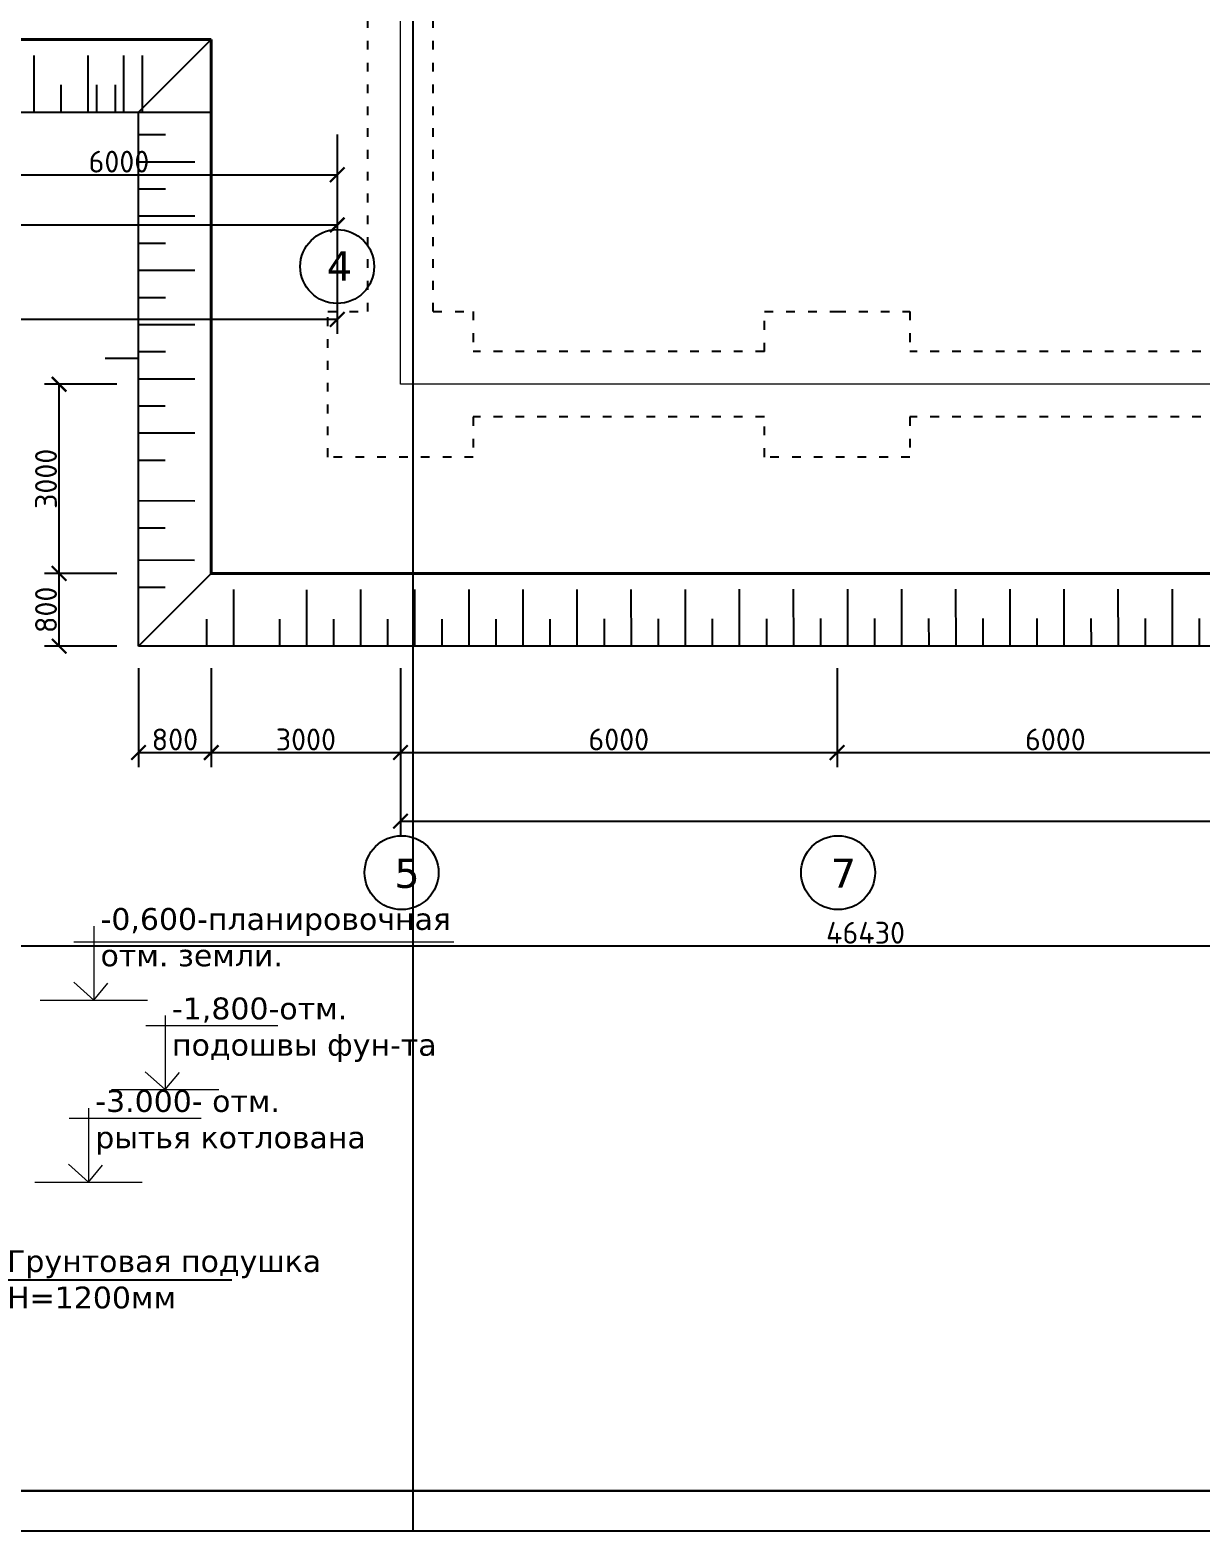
# Model space of a CAD drawing. Header units: millimetres. Extents: x 572274 to 2241483, y -888675 to -304135.
# Drawn here: x 809607 to 825698, y -667842 to -647212 of the extents above; entities that cross this region are included whole.
import ezdxf

# ---------------------------------------------------------------- set-up
doc = ezdxf.new("R2010")
doc.units = ezdxf.units.MM
doc.linetypes.add('ACAD_ISO03W100', pattern=[30, 12, -18])
doc.linetypes.add('ACAD_ISO04W100', pattern=[30, 24, -3, 0, -3])
doc.layers.add('RAMKA', color=19, linetype='Continuous')
doc.layers.add('ок', color=140, linetype='Continuous')
doc.layers.add('Осевая', color=1, linetype='ACAD_ISO04W100', lineweight=9)
doc.styles.get("Standard").update_dxf_attribs({"font": 'isocpeur.ttf'})
doc.dimstyles.new('ISO-25$0', dxfattribs={"dimtxt": 300, "dimasz": 200, "dimexe": 100, "dimexo": 300, "dimgap": 50, "dimtad": 1, "dimdec": 0, "dimtxsty": 'Standard', "dimblk": 'OBLIQUE', "dimcen": 250, "dimdle": 150, "dimadec": 0, "dimazin": 0, "dimtfac": 1, "dimtdec": 0, "dimtmove": 0, "dimatfit": 3, "dimldrblk": 'OBLIQUE', "dimfxl": 1.25, "dimarcsym": 0})

# ---------------------------------------------------------------- blocks, each defined once
blk = doc.blocks.new('_ArchTick')
at = {"color": 0, "linetype": 'ByBlock', "const_width": 0.15}
blk.add_lwpolyline([(-0.5, -0.5), (0.5, 0.5)], dxfattribs=at)
blk = doc.blocks.new('*D1646')
at = {"layer": 'Defpoints', "color": 0, "lineweight": 25, "transparency": 16777216}
for p in [(811098, -655681), (812098, -655681), (812098, -657143)]:
    blk.add_point(p, dxfattribs=at)
at = {"layer": 'RAMKA', "color": 5, "lineweight": -2, "transparency": 16777216}
for p, q in [((811098, -655981), (811098, -657343)), ((812098, -655981), (812098, -657343)), ((811098, -657143), (812098, -657143))]:
    blk.add_line(p, q, dxfattribs=at)
at = {"layer": 'RAMKA', "color": 5, "lineweight": -2, "transparency": 16777216, "xscale": 200, "yscale": 200, "zscale": 200, "rotation": 180}
blk.add_blockref('_ArchTick', (811098, -657143), dxfattribs=at)
at = {"layer": 'RAMKA', "color": 5, "lineweight": -2, "transparency": 16777216, "xscale": 200, "yscale": 200, "zscale": 200}
blk.add_blockref('_ArchTick', (812098, -657143), dxfattribs=at)
at = {"layer": 'RAMKA', "color": 5, "transparency": 16777216, "insert": (811598, -656963), "char_height": 300, "attachment_point": 5}
blk.add_mtext('800', dxfattribs=at)
blk = doc.blocks.new('*D1569')
at = {"layer": 'Defpoints', "color": 0, "lineweight": 25, "transparency": 16777216}
for p in [(812098, -655681), (814698, -655681), (814698, -657143)]:
    blk.add_point(p, dxfattribs=at)
at = {"layer": 'RAMKA', "color": 5, "lineweight": -2, "transparency": 16777216}
for p, q in [((812098, -655981), (812098, -657343)), ((814698, -655981), (814698, -657343)), ((812098, -657143), (814698, -657143))]:
    blk.add_line(p, q, dxfattribs=at)
at = {"layer": 'RAMKA', "color": 5, "lineweight": -2, "transparency": 16777216, "xscale": 200, "yscale": 200, "zscale": 200, "rotation": 180}
blk.add_blockref('_ArchTick', (812098, -657143), dxfattribs=at)
at = {"layer": 'RAMKA', "color": 5, "lineweight": -2, "transparency": 16777216, "xscale": 200, "yscale": 200, "zscale": 200}
blk.add_blockref('_ArchTick', (814698, -657143), dxfattribs=at)
at = {"layer": 'RAMKA', "color": 5, "transparency": 16777216, "insert": (813398, -656963), "char_height": 300, "attachment_point": 5}
blk.add_mtext('3000', dxfattribs=at)
blk = doc.blocks.new('*D1575')
at = {"layer": 'Defpoints', "color": 0, "lineweight": 25, "transparency": 16777216}
for p in [(814698, -655681), (820698, -655681), (820698, -657143)]:
    blk.add_point(p, dxfattribs=at)
at = {"layer": 'RAMKA', "color": 5, "lineweight": -2, "transparency": 16777216}
for p, q in [((814698, -655981), (814698, -657343)), ((820698, -655981), (820698, -657343)), ((814698, -657143), (820698, -657143))]:
    blk.add_line(p, q, dxfattribs=at)
at = {"layer": 'RAMKA', "color": 5, "lineweight": -2, "transparency": 16777216, "xscale": 200, "yscale": 200, "zscale": 200, "rotation": 180}
blk.add_blockref('_ArchTick', (814698, -657143), dxfattribs=at)
at = {"layer": 'RAMKA', "color": 5, "lineweight": -2, "transparency": 16777216, "xscale": 200, "yscale": 200, "zscale": 200}
blk.add_blockref('_ArchTick', (820698, -657143), dxfattribs=at)
at = {"layer": 'RAMKA', "color": 5, "transparency": 16777216, "insert": (817698, -656963), "char_height": 300, "attachment_point": 5}
blk.add_mtext('6000', dxfattribs=at)
blk = doc.blocks.new('*D1576')
at = {"layer": 'Defpoints', "color": 0, "lineweight": 25, "transparency": 16777216}
for p in [(820698, -655681), (826698, -655681), (826698, -657143)]:
    blk.add_point(p, dxfattribs=at)
at = {"layer": 'RAMKA', "color": 5, "lineweight": -2, "transparency": 16777216}
for p, q in [((820698, -655981), (820698, -657343)), ((826698, -655981), (826698, -657343)), ((820698, -657143), (826698, -657143))]:
    blk.add_line(p, q, dxfattribs=at)
at = {"layer": 'RAMKA', "color": 5, "lineweight": -2, "transparency": 16777216, "xscale": 200, "yscale": 200, "zscale": 200, "rotation": 180}
blk.add_blockref('_ArchTick', (820698, -657143), dxfattribs=at)
at = {"layer": 'RAMKA', "color": 5, "lineweight": -2, "transparency": 16777216, "xscale": 200, "yscale": 200, "zscale": 200}
blk.add_blockref('_ArchTick', (826698, -657143), dxfattribs=at)
at = {"layer": 'RAMKA', "color": 5, "transparency": 16777216, "insert": (823698, -656963), "char_height": 300, "attachment_point": 5}
blk.add_mtext('6000', dxfattribs=at)
blk = doc.blocks.new('*D1650')
at = {"layer": 'Defpoints', "color": 0, "lineweight": 25, "transparency": 16777216}
for p in [(810007, -654681), (811098, -654681), (811098, -655681)]:
    blk.add_point(p, dxfattribs=at)
at = {"layer": 'RAMKA', "color": 5, "lineweight": -2, "transparency": 16777216}
for p, q in [((810798, -654681), (809807, -654681)), ((810007, -655681), (810007, -654681)), ((810798, -655681), (809807, -655681))]:
    blk.add_line(p, q, dxfattribs=at)
at = {"layer": 'RAMKA', "color": 5, "lineweight": -2, "transparency": 16777216, "xscale": 200, "yscale": 200, "zscale": 200}
for p, rotation in [((810007, -654681), 90), ((810007, -655681), 270)]:
    blk.add_blockref('_ArchTick', p, dxfattribs=dict(at, rotation=rotation))
at = {"layer": 'RAMKA', "color": 5, "transparency": 16777216, "insert": (809827, -655181), "char_height": 300, "attachment_point": 5, "rotation": 90}
blk.add_mtext('800', dxfattribs=at)
blk = doc.blocks.new('*D1584')
at = {"layer": 'Defpoints', "color": 0, "lineweight": 25, "transparency": 16777216}
for p in [(810007, -652081), (811098, -652081), (811098, -654681)]:
    blk.add_point(p, dxfattribs=at)
at = {"layer": 'RAMKA', "color": 5, "lineweight": -2, "transparency": 16777216}
for p, q in [((810798, -652081), (809807, -652081)), ((810007, -654681), (810007, -652081)), ((810798, -654681), (809807, -654681))]:
    blk.add_line(p, q, dxfattribs=at)
at = {"layer": 'RAMKA', "color": 5, "lineweight": -2, "transparency": 16777216, "xscale": 200, "yscale": 200, "zscale": 200}
for p, rotation in [((810007, -652081), 90), ((810007, -654681), 270)]:
    blk.add_blockref('_ArchTick', p, dxfattribs=dict(at, rotation=rotation))
at = {"layer": 'RAMKA', "color": 5, "transparency": 16777216, "insert": (809827, -653381), "char_height": 300, "attachment_point": 5, "rotation": 90}
blk.add_mtext('3000', dxfattribs=at)
blk = doc.blocks.new('*D1586')
at = {"layer": 'Defpoints', "color": 0, "lineweight": 25, "transparency": 16777216}
for p in [(813829, -648349), (807829, -648638), (813829, -649201)]:
    blk.add_point(p, dxfattribs=at)
at = {"layer": 'RAMKA', "color": 5, "lineweight": -2, "transparency": 16777216}
for p, q in [((813829, -648649), (813829, -649401)), ((807829, -648938), (807829, -649401)), ((807829, -649201), (813829, -649201))]:
    blk.add_line(p, q, dxfattribs=at)
at = {"layer": 'RAMKA', "color": 5, "lineweight": -2, "transparency": 16777216, "xscale": 200, "yscale": 200, "zscale": 200, "rotation": 180}
blk.add_blockref('_ArchTick', (807829, -649201), dxfattribs=at)
at = {"layer": 'RAMKA', "color": 5, "lineweight": -2, "transparency": 16777216, "xscale": 200, "yscale": 200, "zscale": 200}
blk.add_blockref('_ArchTick', (813829, -649201), dxfattribs=at)
at = {"layer": 'RAMKA', "color": 5, "transparency": 16777216, "insert": (810829, -649021), "char_height": 300, "attachment_point": 5}
blk.add_mtext('6000', dxfattribs=at)
blk = doc.blocks.new('*D1601')
at = {"layer": 'Defpoints', "color": 0, "lineweight": 25, "transparency": 16777216}
for p in [(814698, -655681), (838698, -655681), (838698, -658086)]:
    blk.add_point(p, dxfattribs=at)
at = {"layer": 'RAMKA', "color": 5, "lineweight": -2, "transparency": 16777216}
for p, q in [((814698, -655981), (814698, -658286)), ((838698, -655981), (838698, -658286)), ((814698, -658086), (838698, -658086))]:
    blk.add_line(p, q, dxfattribs=at)
at = {"layer": 'RAMKA', "color": 5, "lineweight": -2, "transparency": 16777216, "xscale": 200, "yscale": 200, "zscale": 200, "rotation": 180}
blk.add_blockref('_ArchTick', (814698, -658086), dxfattribs=at)
at = {"layer": 'RAMKA', "color": 5, "lineweight": -2, "transparency": 16777216, "xscale": 200, "yscale": 200, "zscale": 200}
blk.add_blockref('_ArchTick', (838698, -658086), dxfattribs=at)
at = {"layer": 'RAMKA', "color": 5, "transparency": 16777216, "insert": (826698, -657906), "char_height": 300, "attachment_point": 5}
blk.add_mtext('24000', dxfattribs=at)
blk = doc.blocks.new('*D1603')
at = {"layer": 'Defpoints', "color": 0, "lineweight": 25, "transparency": 16777216}
for p in [(799879, -649755), (813829, -649755), (799879, -651189)]:
    blk.add_point(p, dxfattribs=at)
at = {"layer": 'RAMKA', "color": 5, "lineweight": -2, "transparency": 16777216}
for p, q in [((799879, -650055), (799879, -651389)), ((813829, -650055), (813829, -651389)), ((813829, -651189), (799879, -651189))]:
    blk.add_line(p, q, dxfattribs=at)
at = {"layer": 'RAMKA', "color": 5, "lineweight": -2, "transparency": 16777216, "xscale": 200, "yscale": 200, "zscale": 200, "rotation": 180}
blk.add_blockref('_ArchTick', (799879, -651189), dxfattribs=at)
at = {"layer": 'RAMKA', "color": 5, "lineweight": -2, "transparency": 16777216, "xscale": 200, "yscale": 200, "zscale": 200}
blk.add_blockref('_ArchTick', (813829, -651189), dxfattribs=at)
at = {"layer": 'RAMKA', "color": 5, "transparency": 16777216, "insert": (806854, -651009), "char_height": 300, "attachment_point": 5}
blk.add_mtext('13950', dxfattribs=at)
blk = doc.blocks.new('*D1604')
at = {"layer": 'Defpoints', "color": 0, "lineweight": 25, "transparency": 16777216}
for p in [(799879, -648343), (842298, -655681), (842298, -659800)]:
    blk.add_point(p, dxfattribs=at)
at = {"layer": 'RAMKA', "color": 5, "lineweight": -2, "transparency": 16777216}
for p, q in [((799879, -648643), (799879, -660000)), ((842298, -655981), (842298, -660000)), ((799879, -659800), (842298, -659800))]:
    blk.add_line(p, q, dxfattribs=at)
at = {"layer": 'RAMKA', "color": 5, "lineweight": -2, "transparency": 16777216, "xscale": 200, "yscale": 200, "zscale": 200, "rotation": 180}
blk.add_blockref('_ArchTick', (799879, -659800), dxfattribs=at)
at = {"layer": 'RAMKA', "color": 5, "lineweight": -2, "transparency": 16777216, "xscale": 200, "yscale": 200, "zscale": 200}
blk.add_blockref('_ArchTick', (842298, -659800), dxfattribs=at)
at = {"layer": 'RAMKA', "color": 5, "transparency": 16777216, "insert": (821089, -659620), "char_height": 300, "attachment_point": 5}
blk.add_mtext('46430', dxfattribs=at)
blk = doc.blocks.new('*D1607')
at = {"layer": 'Defpoints', "color": 0, "lineweight": 25, "transparency": 16777216}
for p in [(813829, -649001), (801829, -649201), (813829, -649891)]:
    blk.add_point(p, dxfattribs=at)
at = {"layer": 'RAMKA', "color": 5, "lineweight": -2, "transparency": 16777216}
for p, q in [((813829, -649301), (813829, -650091)), ((801829, -649501), (801829, -650091)), ((801829, -649891), (813829, -649891))]:
    blk.add_line(p, q, dxfattribs=at)
at = {"layer": 'RAMKA', "color": 5, "lineweight": -2, "transparency": 16777216, "xscale": 200, "yscale": 200, "zscale": 200, "rotation": 180}
blk.add_blockref('_ArchTick', (801829, -649891), dxfattribs=at)
at = {"layer": 'RAMKA', "color": 5, "lineweight": -2, "transparency": 16777216, "xscale": 200, "yscale": 200, "zscale": 200}
blk.add_blockref('_ArchTick', (813829, -649891), dxfattribs=at)
at = {"layer": 'RAMKA', "color": 5, "transparency": 16777216, "insert": (807829, -649711), "char_height": 300, "attachment_point": 5}
blk.add_mtext('12000', dxfattribs=at)

msp = doc.modelspace()

# ---------------------------------------------------------------- linework, layer by layer
at = {"color": 0, "linetype": 'ACAD_ISO03W100', "ltscale": 10}
for p, q in [((814248.453, -651080.73), (814248.453, -639080.73)), ((815148.453, -651080.73), (815148.453, -647080.73)), ((813698.453, -653080.73), (813698.453, -651080.73)), ((813698.453, -651080.73), (814248.453, -651080.73)), ((815148.453, -651080.73), (815698.453, -651080.73)), ((815698.453, -651080.73), (815698.453, -651630.73)), ((819698.453, -651630.73), (819698.453, -651080.73)), ((819698.453, -651080.73), (820698.453, -651080.73)), ((820698.453, -651080.73), (821698.453, -651080.73)), ((821698.453, -651080.73), (821698.453, -651630.73)), ((819698.453, -651630.73), (815698.453, -651630.73)), ((825698.453, -651630.73), (821698.453, -651630.73)), ((819698.453, -652530.73), (815698.453, -652530.73)), ((815698.453, -652530.73), (815698.453, -653080.73)), ((819698.453, -653080.73), (819698.453, -652530.73)), ((825698.453, -652530.73), (821698.453, -652530.73)), ((821698.453, -652530.73), (821698.453, -653080.73)), ((815698.453, -653080.73), (813698.453, -653080.73)), ((821698.453, -653080.73), (819698.453, -653080.73))]:
    msp.add_line(p, q, dxfattribs=at)
at = {"color": 0, "linetype": 'ByBlock', "lineweight": 40, "ltscale": 100}
for p, q in [((800878.601, -647342.794), (812098.453, -647342.794)), ((812098.453, -654680.73), (812098.453, -647342.794)), ((841298.453, -654680.73), (812098.453, -654680.73))]:
    msp.add_line(p, q, dxfattribs=at)
at = {"lineweight": 25}
for p, q in [((812098.453, -647342.794), (811098.453, -648342.794)), ((811098.453, -651725.801), (810638.365, -651725.801)), ((812098.453, -654680.73), (811098.453, -655680.73))]:
    msp.add_line(p, q, dxfattribs=at)
at = {"ltscale": 5}
for p, q in [((809664.628, -648337.479), (809663.919, -647561.036)), ((810408.164, -648336.933), (810407.455, -647560.489)), ((810895.237, -648336.386), (810894.528, -647559.943)), ((811151.701, -648336.933), (811150.992, -647560.489)), ((810034.252, -648337.272), (810034.592, -647965.086)), ((810524.194, -648336.725), (810523.854, -647964.54)), ((810780.658, -648337.272), (810780.318, -647965.086)), ((811098.453, -648648.859), (811470.638, -648649.199)), ((811096.75, -649021.35), (811873.326, -649022.06)), ((811097.09, -649394.582), (811469.276, -649394.922)), ((811096.75, -649767.075), (811873.326, -649767.785)), ((811097.09, -650140.307), (811469.276, -650140.647)), ((811095.387, -650512.798), (811871.964, -650513.508)), ((811095.728, -650886.03), (811467.913, -650886.37)), ((811095.387, -651258.523), (811871.964, -651259.233)), ((811095.728, -651631.755), (811467.913, -651632.095)), ((811094.024, -652004.247), (811870.601, -652004.956)), ((811094.365, -652377.478), (811466.55, -652377.819)), ((811094.024, -652749.971), (811870.601, -652750.681)), ((811094.365, -653123.203), (811466.55, -653123.543)), ((811094.024, -653680.73), (811870.601, -653681.44)), ((811094.365, -654053.962), (811466.55, -654054.302)), ((811092.662, -654495.695), (811869.238, -654496.404)), ((811093.002, -654868.927), (811465.187, -654869.267)), ((812409.945, -655680.391), (812409.236, -654903.948)), ((813409.946, -655680.937), (813409.236, -654904.494)), ((814153.482, -655680.391), (814152.773, -654903.948)), ((814897.018, -655679.845), (814896.309, -654903.402)), ((815640.555, -655679.845), (815639.846, -654903.402)), ((816384.091, -655679.299), (816383.382, -654902.856)), ((817127.628, -655679.299), (817126.919, -654902.856)), ((817871.164, -655678.752), (817870.455, -654902.309)), ((818614.699, -655676.315), (818613.989, -654899.872)), ((819358.235, -655675.769), (819357.526, -654899.325)), ((820101.771, -655674.956), (820101.062, -654898.513)), ((820845.307, -655674.41), (820844.598, -654897.967)), ((821588.844, -655674.41), (821588.135, -654897.967)), ((822332.38, -655673.864), (822331.671, -654897.42)), ((823075.917, -655673.864), (823075.208, -654897.42)), ((823819.453, -655673.317), (823818.744, -654896.874)), ((824562.99, -655673.317), (824562.281, -654896.874)), ((825306.526, -655672.771), (825305.817, -654896.328)), ((812036.033, -655680.73), (812036.373, -655308.545)), ((813038.902, -655681.276), (813038.562, -655309.091)), ((813782.439, -655680.73), (813782.099, -655308.545)), ((813782.439, -655680.73), (813782.099, -655308.545)), ((814525.975, -655680.184), (814525.635, -655307.999)), ((815269.512, -655680.184), (815269.172, -655307.999)), ((816013.048, -655679.638), (816012.708, -655307.453)), ((816756.585, -655679.638), (816756.245, -655307.453)), ((817500.121, -655679.092), (817499.781, -655306.906)), ((818243.656, -655676.654), (818243.315, -655304.469)), ((818987.192, -655676.108), (818986.852, -655303.922)), ((819730.728, -655675.295), (819730.388, -655303.11)), ((820474.264, -655674.749), (820473.924, -655302.564)), ((821217.801, -655674.749), (821217.461, -655302.564)), ((821961.337, -655674.203), (821960.997, -655302.017)), ((822704.874, -655674.203), (822704.534, -655302.017)), ((823448.41, -655673.656), (823448.07, -655301.471)), ((824191.947, -655673.656), (824191.607, -655301.471)), ((824935.483, -655673.11), (824935.143, -655300.925)), ((825679.018, -655670.672), (825678.678, -655298.487))]:
    msp.add_line(p, q, dxfattribs=at)
at = {"color": 0, "linetype": 'ByBlock', "ltscale": 100}
for p, q in [((799878.601, -648342.794), (812098.453, -648342.794)), ((811098.453, -655680.73), (811098.453, -648342.794)), ((842298.453, -655680.73), (811098.453, -655680.73))]:
    msp.add_line(p, q, dxfattribs=at)
at = {"lineweight": 0, "ltscale": 2}
for p, q in [((810483.789, -659529.643), (810483.789, -660545.705)), ((810209.354, -660299.953), (810483.789, -660545.705)), ((810483.789, -660545.705), (810677.684, -660311.732)), ((809745.917, -660545.705), (811221.662, -660545.705)), ((811465.705, -660759.444), (811465.705, -661775.507)), ((811198.877, -660894.329), (813013.609, -660894.329)), ((811191.27, -661529.754), (811465.705, -661775.507)), ((811465.705, -661775.507), (811659.6, -661541.534)), ((810727.833, -661775.507), (812203.577, -661775.507)), ((810411.472, -662031.59), (810411.472, -663047.653)), ((810144.643, -662166.475), (811959.375, -662166.475)), ((810137.037, -662801.9), (810411.472, -663047.653)), ((810411.472, -663047.653), (810605.367, -662813.679)), ((809673.599, -663047.653), (811149.344, -663047.653))]:
    msp.add_line(p, q, dxfattribs=at)
at = {"ltscale": 50}
msp.add_line((809187.222, -664391.624), (812381.913, -664391.624), dxfattribs=at)
at = {"lineweight": 30}
msp.add_lwpolyline([(788415.662, -603602.499), (860515.656, -603602.499), (860515.656, -667292.499), (788415.662, -667292.499)], close=True, dxfattribs=at)
at = {"layer": 'Defpoints', "color": 1}
for points in [[(832965.662, -635172.499), (786765.662, -635172.499), (786765.662, -667842.499), (832965.662, -667842.499)], [(861065.656, -635172.499), (814865.656, -635172.499), (814865.656, -667842.499), (861065.656, -667842.499)]]:
    msp.add_lwpolyline(points, close=True, dxfattribs=at)
at = {"layer": 'RAMKA'}
for centre in [(813828.601, -650462.561), (814713.293, -658793.561), (820711.641, -658793.561)]:
    msp.add_circle(centre, 507.897, dxfattribs=at)
at = {"layer": 'ок', "color": 0, "linetype": 'ByBlock', "lineweight": 13}
msp.add_line((810208.32, -659743.022), (815431.498, -659743.022), dxfattribs=at)
at = {"layer": 'Осевая', "color": 1, "linetype": 'ByBlock', "ltscale": 50}
for p, q in [((814698.453, -652080.73), (814698.453, -640080.73)), ((838698.453, -652080.73), (814698.453, -652080.73))]:
    msp.add_line(p, q, dxfattribs=at)

# ---------------------------------------------------------------- texts
at = {"ltscale": 50, "char_height": 400, "width": 402.59419, "attachment_point": 1}
for s, insert in [('{\\fVerdana|b0|i0|c204|p34;4}', (813685.665, -650254.645)), ('{\\fVerdana|b0|i0|c204|p34;5}', (814613.026, -658601.88)), ('{\\fVerdana|b0|i0|c204|p34;7}', (820611.374, -658601.88))]:
    msp.add_mtext(s, dxfattribs=dict(at, insert=insert))
at = {"lineweight": 0, "ltscale": 2, "char_height": 300, "attachment_point": 1}
for s, insert, width in [('{\\fVerdana|b0|i0|c204|p34;-0,600-планировочная отм. земли.}', (810576.41, -659280.221), 3821.00073), ('{\\fVerdana|b0|i0|c204|p34;-1,800-отм. подошвы фун-та}', (811558.325, -660510.023), 3821.00073), ('{\\fVerdana|b0|i0|c204|p34;-3.000- отм. рытья котлована}', (810504.092, -661782.168), 3821.00073), ('{\\fVerdana|b0|i0|c204|p34;Грунтовая подушка Н=1200мм}', (809292.657, -663982.86), 5177.76783)]:
    msp.add_mtext(s, dxfattribs=dict(at, insert=insert, width=width))

# ---------------------------------------------------------------- dimensions: what is measured, and where the dimension line sits
at = {"layer": 'RAMKA'}
for base, p1, p2, text, picture, middle in [((842298.453, -659800.154), (799878.601, -648342.794), (842298.453, -655680.73), '46430', '*D1604', (821088.527, -659620.154)), ((812098.453, -657143.189), (811098.453, -655680.73), (812098.453, -655680.73), '800', '*D1646', (811598.453, -656963.189)), ((814698.453, -657143.189), (812098.453, -655680.73), (814698.453, -655680.73), '3000', '*D1569', (813398.453, -656963.189))]:
    dim = msp.add_linear_dim(base=base, p1=p1, p2=p2, text=text, dimstyle='ISO-25$0', override={"dimexe": 200, "dimgap": 30, "dimdec": 2, "dimblk": 'ArchTick', "dimcen": 200, "dimdle": 0, "dimclrd": 5, "dimclre": 5, "dimclrt": 5, "dimtdec": 2, "dimldrblk": 'ArchTick'}, dxfattribs=at)
    dim.commit()
    dim.dimension.update_dxf_attribs({"geometry": picture, "text_midpoint": middle})
for base, p1, p2, picture, middle in [((813828.601, -649200.528), (807828.601, -648638.364), (813828.601, -648348.729), '*D1586', (810828.601, -649020.528)), ((813828.601, -649891.361), (801828.601, -649200.528), (813828.601, -649000.528), '*D1607', (807828.601, -649711.361)), ((799878.601, -651188.67), (813828.601, -649754.665), (799878.601, -649754.665), '*D1603', (806853.601, -651008.67)), ((820698.453, -657143.189), (814698.453, -655680.73), (820698.453, -655680.73), '*D1575', (817698.453, -656963.189)), ((838698.453, -658085.881), (814698.453, -655680.73), (838698.453, -655680.73), '*D1601', (826698.453, -657905.881)), ((826698.453, -657143.189), (820698.453, -655680.73), (826698.453, -655680.73), '*D1576', (823698.453, -656963.189))]:
    dim = msp.add_linear_dim(base=base, p1=p1, p2=p2, dimstyle='ISO-25$0', override={"dimexe": 200, "dimgap": 30, "dimdec": 2, "dimblk": 'ArchTick', "dimcen": 200, "dimdle": 0, "dimclrd": 5, "dimclre": 5, "dimclrt": 5, "dimtdec": 2, "dimldrblk": 'ArchTick'}, dxfattribs=at)
    dim.commit()
    dim.dimension.update_dxf_attribs({"geometry": picture, "text_midpoint": middle})
for base, p1, p2, text, picture, middle in [((810006.717, -652080.73), (811098.453, -654680.73), (811098.453, -652080.73), '3000', '*D1584', (809826.717, -653380.73)), ((810006.717, -654680.73), (811098.453, -655680.73), (811098.453, -654680.73), '800', '*D1650', (809826.717, -655180.73))]:
    dim = msp.add_linear_dim(base=base, p1=p1, p2=p2, angle=90, text=text, dimstyle='ISO-25$0', override={"dimexe": 200, "dimgap": 30, "dimdec": 2, "dimblk": 'ArchTick', "dimcen": 200, "dimdle": 0, "dimclrd": 5, "dimclre": 5, "dimclrt": 5, "dimtdec": 2, "dimldrblk": 'ArchTick'}, dxfattribs=at)
    dim.commit()
    dim.dimension.update_dxf_attribs({"geometry": picture, "text_midpoint": middle})

doc.saveas('drawing.dxf')
